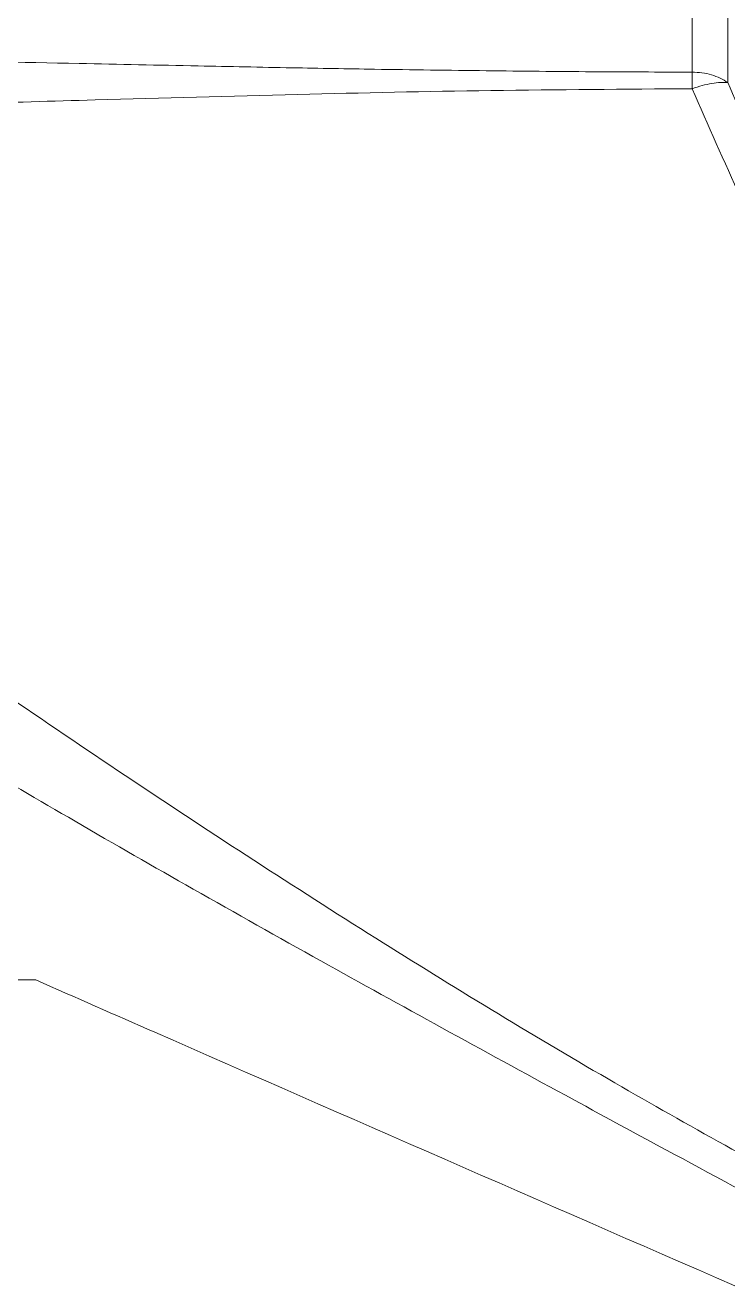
# Model space of a CAD drawing. Extents: x 12.1 to 108.7, y 1 to 80.4.
# Drawn here: x 27.595 to 28.432, y 29.428 to 30.929 of the extents above; entities that cross this region are included whole.
import ezdxf

# ---------------------------------------------------------------- set-up
doc = ezdxf.new("R2010")
doc.units = 0
doc.header["$MEASUREMENT"] = 0
doc.linetypes.add('SLD-Solid', pattern=[0])
doc.layers.add('OBJECT', color=7, linetype='CONTINUOUS')

msp = doc.modelspace()

# ---------------------------------------------------------------- linework, layer by layer
at = {"layer": 'OBJECT', "linetype": 'SLD-Solid', "lineweight": 15}
for p, q in [((28.3895, 30.8731), (28.3895, 31.0679)), ((28.4319, 31.0569), (28.4319, 30.8607))]:
    msp.add_line(p, q, dxfattribs=at)
for points, knots in [([(26.6673, 30.8983), (26.7173, 30.8982), (26.8214, 30.898), (26.9782, 30.8964), (27.1323, 30.8941), (27.2903, 30.8912), (27.4642, 30.8876), (27.6382, 30.8838), (27.7913, 30.8807), (27.9086, 30.8783), (28.023, 30.8763), (28.1421, 30.8747), (28.2681, 30.8735), (28.3498, 30.8732), (28.3895, 30.8731)], [0, 0, 0, 0, 0.0870702, 0.1812455, 0.2731626, 0.35544, 0.4565157, 0.5761872, 0.6584947, 0.7234217, 0.7805291, 0.8577522, 0.9309081, 1, 1, 1, 1]), ([(28.3895, 30.8534), (28.3895, 30.8534), (28.3895, 30.8555), (28.3895, 30.8599), (28.3895, 30.8666), (28.3895, 30.8708), (28.3895, 30.873), (28.3895, 30.873)], [0, 0, 0, 0, 0.0001, 0.299345, 0.607061, 0.9999, 1, 1, 1, 1]), ([(28.4319, 30.8607), (28.4468, 30.8261), (28.4913, 30.7228), (28.5747, 30.554), (28.6494, 30.4229), (28.6868, 30.3572)], [0, 0, 0, 0, 0.2004768, 0.5997393, 1, 1, 1, 1]), ([(28.3895, 30.8533), (28.3096, 30.8528), (28.1531, 30.8518), (27.9161, 30.8467), (27.6577, 30.8395), (27.399, 30.8317), (27.1399, 30.8247), (26.9042, 30.8199), (26.7453, 30.8192), (26.6673, 30.8188)], [0, 0, 0, 0, 0.139168, 0.272575, 0.412782, 0.589398, 0.72331, 0.864198, 1, 1, 1, 1]), ([(28.6443, 30.345), (28.5976, 30.4277), (28.5039, 30.5934), (28.4277, 30.7666), (28.3895, 30.8533)], [0, 0, 0, 0, 0.4990582, 1, 1, 1, 1]), ([(26.6674, 30.8188), (26.7444, 30.7536), (26.9085, 30.6148), (27.1665, 30.4196), (27.4411, 30.2213), (27.721, 30.0291), (28.0057, 29.8443), (28.2816, 29.6757), (28.4644, 29.575), (28.5525, 29.5265)], [0, 0, 0, 0, 0.1332965, 0.2835972, 0.4251808, 0.5779629, 0.7284195, 0.8690463, 1, 1, 1, 1]), ([(28.5294, 29.4974), (28.4755, 29.5264), (28.3786, 29.5785), (28.2326, 29.6576), (28.0923, 29.7342), (27.9445, 29.8159), (27.7988, 29.8978), (27.6581, 29.9786), (27.5191, 30.0603), (27.3535, 30.1609), (27.1619, 30.2829), (26.9496, 30.4295), (26.7473, 30.5825), (26.6215, 30.6952), (26.5606, 30.7498)], [0, 0, 0, 0, 0.078151, 0.140606, 0.211738, 0.281669, 0.355615, 0.424485, 0.488316, 0.561233, 0.671868, 0.779101, 0.893074, 1, 1, 1, 1]), ([(27.6079, 29.7918), (27.5589, 29.7923), (27.4603, 29.7935), (27.3506, 29.7954), (27.2719, 29.7972), (27.2493, 29.7984), (27.2379, 29.799)], [0, 0, 0, 0, 0.273477, 0.5505, 0.772886, 1, 1, 1, 1]), ([(27.6079, 29.7918), (27.6552, 29.771), (27.9324, 29.6491), (28.21, 29.528), (28.4402, 29.4275)], [0, 0, 0, 0, 0.170608, 1, 1, 1, 1])]:
    msp.add_open_spline(points, degree=3, knots=knots, dxfattribs=at)
for points in [[(28.3895, 30.873), (28.3934, 30.8729), (28.4013, 30.8726), (28.4126, 30.8701), (28.4231, 30.8662), (28.429, 30.8626), (28.4319, 30.8607)], [(28.3895, 30.8533), (28.3935, 30.8547), (28.4015, 30.8573), (28.413, 30.8598), (28.4235, 30.8611), (28.4291, 30.8608), (28.4319, 30.8607)]]:
    msp.add_open_spline(points, degree=3, dxfattribs=at)

doc.saveas('drawing.dxf')
